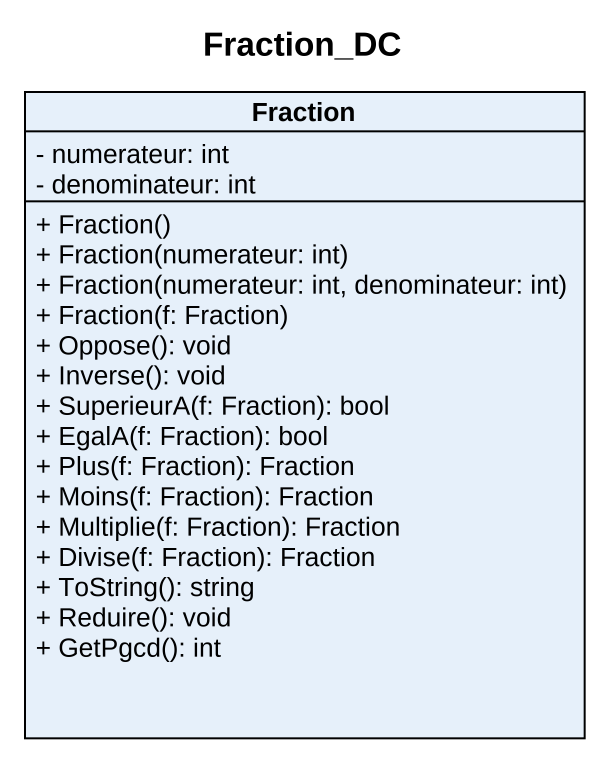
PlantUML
@startuml
title Fraction_DC
hide circle
hide empty members
skinparam classAttributeIconSize 0
class Fraction {
  - numerateur: int
  - denominateur: int
  + Fraction()
  + Fraction(numerateur: int)
  + Fraction(numerateur: int, denominateur: int)
  + Fraction(f: Fraction)
  + Oppose(): void
  + Inverse(): void
  + SuperieurA(f: Fraction): bool
  + EgalA(f: Fraction): bool
  + Plus(f: Fraction): Fraction
  + Moins(f: Fraction): Fraction
  + Multiplie(f: Fraction): Fraction
  + Divise(f: Fraction): Fraction
  + ToString(): string
  + Reduire(): void
  + GetPgcd(): int
}
@enduml
